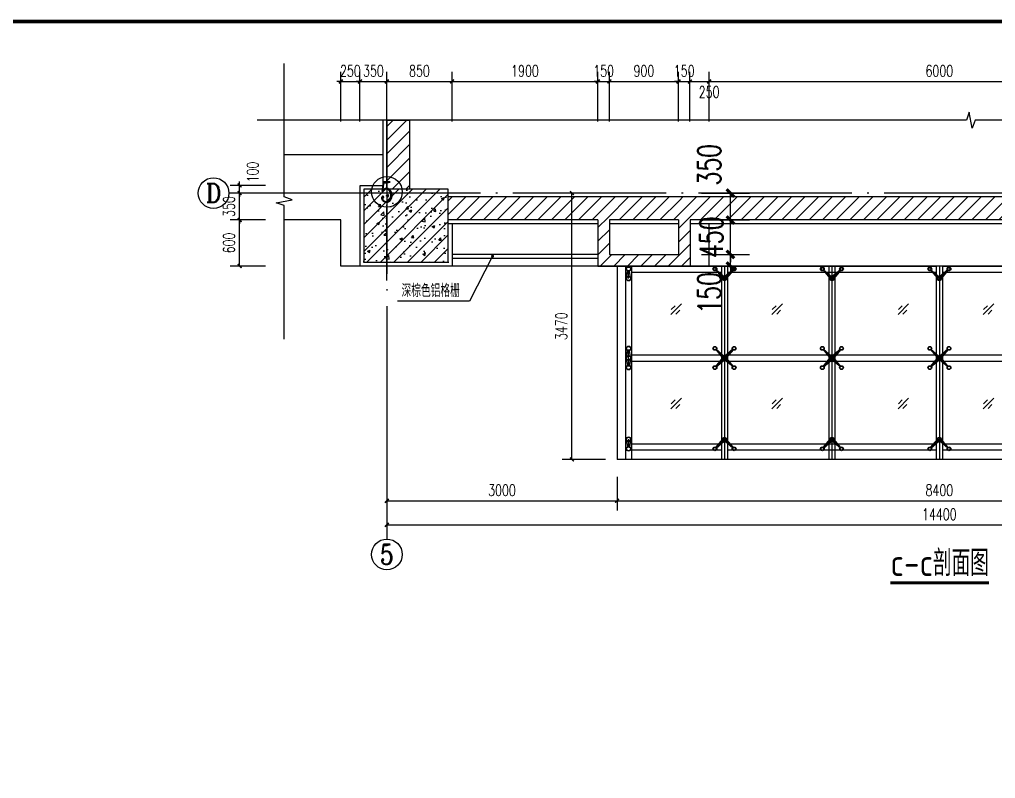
# Model space of a CAD drawing. Extents: x 63793 to 231107, y 20849 to 337643.
# Drawn here: x 159436 to 172154, y 71879 to 81767 of the extents above; entities that cross this region are included whole.
import ezdxf
from ezdxf.enums import TextEntityAlignment as Align

# ---------------------------------------------------------------- set-up
doc = ezdxf.new("R2010")
doc.units = 0
doc.header["$LTSCALE"] = 1000
doc.header["$MEASUREMENT"] = 0
doc.linetypes.add('DOTE', pattern=[2.42, 2, -0.2, 0.02, -0.2])
for name, color, linetype in [('AXIS', 3, 'Continuous'), ('AXIS_TEXT', 7, 'Continuous'), ('COLUMN', 2, 'Continuous'), ('DIM_LEAD', 3, 'Continuous'), ('DIM_SYMB', 3, 'Continuous'), ('DOTE', 1, 'DOTE'), ('PUB_DIM', 3, 'Continuous'), ('PUB_HATCH', 8, 'Continuous'), ('PUB_TEXT', 7, 'Continuous'), ('PUB_TITLE', 4, 'Continuous'), ('SURFACE', 6, 'Continuous'), ('WALL', 2, 'Continuous'), ('新块$0$2D_ROOF', 144, 'Continuous')]:
    doc.layers.add(name, color=color, linetype=linetype)
doc.styles.add('_TCH_AXIS', font='COMPLEX', dxfattribs={"bigfont": 'GBCBIG'})
doc.styles.add('_TCH_DIM', font='SIMPLEX', dxfattribs={"bigfont": 'GBCBIG'})
doc.styles.add('_TCH_DIM_T3', font='SIMPLEX', dxfattribs={"width": 0.705882, "bigfont": 'GBCBIG'})
doc.styles.add('COMPLEX', font='COMPLEX')
doc.styles.get("Standard").update_dxf_attribs({"font": 'gbenor.shx', "bigfont": 'gbcbig.shx'})
doc.dimstyles.new('_TCH_ARCH&&100', dxfattribs={"dimtxt": 297.5, "dimasz": 100, "dimexe": 250, "dimexo": 300, "dimgap": 100, "dimtad": 1, "dimdec": 0, "dimzin": 0, "dimdsep": 46, "dimtxsty": '_TCH_DIM_T3', "dimblk": 'ARCHTICK', "dimcen": 0.09, "dimclrt": 7, "dimazin": 2, "dimtfac": 1, "dimtdec": 0, "dimtix": 1, "dimtmove": 2, "dimatfit": 3, "dimfxl": 0, "dimtolj": 1, "dimtzin": 0, "dimarcsym": 0})
doc.dimstyles.new('_TCH_ARCH&&50', dxfattribs={"dimtxt": 148.75, "dimasz": 50, "dimexe": 125, "dimexo": 150, "dimgap": 63.125, "dimtad": 1, "dimdec": 0, "dimzin": 0, "dimdsep": 46, "dimtxsty": '_TCH_DIM_T3', "dimblk": 'ARCHTICK', "dimcen": 0.09, "dimclrt": 7, "dimazin": 2, "dimtfac": 1, "dimtdec": 0, "dimtix": 1, "dimtmove": 2, "dimatfit": 3, "dimfxl": 0, "dimtolj": 1, "dimtzin": 0, "dimarcsym": 0})
pattern_1 = [(45, (-53378.04, 196878.15), (-88.38838, 88.38838), [])]

# ---------------------------------------------------------------- blocks, each defined once
blk = doc.blocks.new('gssx')
for p, q in [((220601, -121233), (220601, -123753)), ((220711, -121233), (220711, -123753)), ((220726, -121380), (220739, -121298)), ((220751, -121396), (220751, -121296)), ((220777, -121380), (220764, -121298)), ((220791, -121233), (220791, -123753)), ((220791, -121233), (221961, -121233)), ((220791, -121313), (221961, -121313)), ((221886, -121287), (221975, -121392)), ((221891, -121281), (221997, -121370)), ((222001, -121396), (221894, -121289)), ((221961, -121233), (221961, -123753)), ((222001, -121233), (222001, -123753)), ((222001, -121396), (222109, -121289)), ((222111, -121281), (222006, -121370)), ((222117, -121286), (222028, -121392)), ((222041, -121233), (222041, -123753)), ((222041, -121233), (224761, -121233)), ((222041, -121313), (224761, -121313)), ((223286, -121287), (223375, -121392)), ((223291, -121281), (223397, -121370)), ((223401, -121396), (223294, -121289)), ((223361, -121233), (223361, -123753)), ((223401, -121233), (223401, -123753)), ((223401, -121396), (223509, -121289)), ((223511, -121281), (223406, -121370)), ((223517, -121286), (223428, -121392)), ((223441, -121233), (223441, -123753)), ((224685, -121287), (224775, -121392)), ((224691, -121281), (224796, -121370)), ((224801, -121396), (224693, -121289)), ((224761, -121233), (224761, -123753)), ((224801, -121233), (224801, -123753)), ((224801, -121396), (224908, -121289)), ((224911, -121281), (224805, -121370)), ((224916, -121286), (224827, -121392)), ((224841, -121233), (224841, -123753)), ((224841, -121233), (226161, -121233)), ((224841, -121313), (226161, -121313)), ((226086, -121287), (226175, -121392)), ((226091, -121281), (226197, -121370)), ((226201, -121396), (226094, -121289)), ((226161, -121233), (226161, -123753)), ((226201, -121233), (226201, -123753)), ((226201, -121396), (226309, -121289)), ((226311, -121281), (226206, -121370)), ((226317, -121286), (226228, -121392)), ((226241, -121233), (226241, -123753)), ((226241, -121233), (228811, -121233)), ((226241, -121313), (228811, -121313)), ((227486, -121287), (227575, -121392)), ((227491, -121281), (227597, -121370)), ((227601, -121396), (227494, -121289)), ((227561, -121233), (227561, -123753)), ((227601, -121233), (227601, -123753)), ((227601, -121396), (227709, -121289)), ((227711, -121281), (227606, -121370)), ((227717, -121286), (227628, -121392)), ((227641, -121233), (227641, -123753)), ((228811, -121233), (228811, -123753)), ((228826, -121380), (228839, -121298)), ((228851, -121396), (228851, -121296)), ((228877, -121380), (228864, -121298)), ((228891, -121233), (228891, -123753)), ((229001, -121233), (229001, -123753)), ((221303, -121865), (221441, -121727)), ((221308, -121801), (221359, -121751)), ((221367, -121860), (221417, -121809)), ((222618, -121865), (222755, -121727)), ((222623, -121801), (222673, -121751)), ((222681, -121860), (222732, -121809)), ((224263, -121865), (224400, -121727)), ((224268, -121801), (224318, -121751)), ((224326, -121860), (224377, -121809)), ((225372, -121865), (225510, -121727)), ((225377, -121801), (225428, -121751)), ((225436, -121860), (225486, -121809)), ((226891, -121865), (227029, -121727)), ((226896, -121801), (226947, -121751)), ((226955, -121860), (227005, -121809)), ((228073, -121865), (228210, -121727)), ((228078, -121801), (228128, -121751)), ((228136, -121860), (228187, -121809)), ((220726, -122415), (220739, -122333)), ((220751, -122431), (220751, -122331)), ((220777, -122415), (220764, -122333)), ((221886, -122321), (221975, -122427)), ((221891, -122316), (221997, -122405)), ((222001, -122431), (221894, -122324)), ((222001, -122431), (222109, -122324)), ((222111, -122315), (222006, -122405)), ((222117, -122321), (222028, -122426)), ((223286, -122321), (223375, -122427)), ((223291, -122316), (223397, -122405)), ((223401, -122431), (223294, -122324)), ((223401, -122431), (223509, -122324)), ((223511, -122315), (223406, -122405)), ((223517, -122321), (223428, -122426)), ((224685, -122321), (224775, -122427)), ((224691, -122316), (224796, -122405)), ((224801, -122431), (224693, -122324)), ((224801, -122431), (224908, -122324)), ((224911, -122315), (224805, -122405)), ((224916, -122321), (224827, -122426)), ((226086, -122321), (226175, -122427)), ((226091, -122316), (226197, -122405)), ((226201, -122431), (226094, -122324)), ((226201, -122431), (226309, -122324)), ((226311, -122315), (226206, -122405)), ((226317, -122321), (226228, -122426)), ((227486, -122321), (227575, -122427)), ((227491, -122316), (227597, -122405)), ((227601, -122431), (227494, -122324)), ((227601, -122431), (227709, -122324)), ((227711, -122315), (227606, -122405)), ((227717, -122321), (227628, -122426)), ((228826, -122410), (228839, -122328)), ((228851, -122426), (228851, -122326)), ((228877, -122410), (228864, -122328)), ((220726, -122447), (220739, -122529)), ((220751, -122431), (220751, -122531)), ((220777, -122447), (220764, -122529)), ((220791, -122391), (221961, -122391)), ((220791, -122471), (221961, -122471)), ((221886, -122541), (221975, -122435)), ((221892, -122547), (221997, -122457)), ((222001, -122431), (221894, -122538)), ((222001, -122431), (222109, -122538)), ((222112, -122546), (222006, -122457)), ((222117, -122541), (222028, -122435)), ((222041, -122391), (224761, -122391)), ((222041, -122471), (224761, -122471)), ((223286, -122541), (223375, -122435)), ((223292, -122547), (223397, -122457)), ((223401, -122431), (223294, -122538)), ((223401, -122431), (223509, -122538)), ((223512, -122546), (223406, -122457)), ((223517, -122541), (223428, -122435)), ((224685, -122541), (224775, -122435)), ((224691, -122547), (224796, -122457)), ((224801, -122431), (224693, -122538)), ((224801, -122431), (224908, -122538)), ((224911, -122546), (224805, -122457)), ((224916, -122541), (224827, -122435)), ((224841, -122391), (226161, -122391)), ((224841, -122471), (226161, -122471)), ((226086, -122541), (226175, -122435)), ((226092, -122547), (226197, -122457)), ((226201, -122431), (226094, -122538)), ((226201, -122431), (226309, -122538)), ((226312, -122546), (226206, -122457)), ((226317, -122541), (226228, -122435)), ((226241, -122391), (228811, -122391)), ((226241, -122471), (228811, -122471)), ((227486, -122541), (227575, -122435)), ((227492, -122547), (227597, -122457)), ((227601, -122431), (227494, -122538)), ((227601, -122431), (227709, -122538)), ((227712, -122546), (227606, -122457)), ((227717, -122541), (227628, -122435)), ((228826, -122442), (228839, -122524)), ((228851, -122426), (228851, -122526)), ((228877, -122442), (228864, -122524)), ((221303, -123092), (221441, -122954)), ((221308, -123028), (221359, -122978)), ((222618, -123092), (222755, -122954)), ((222623, -123028), (222673, -122978)), ((224263, -123092), (224400, -122954)), ((224268, -123028), (224318, -122978)), ((225372, -123092), (225510, -122954)), ((225377, -123028), (225428, -122978)), ((226891, -123092), (227029, -122954)), ((226896, -123028), (226947, -122978)), ((228073, -123092), (228210, -122954)), ((228078, -123028), (228128, -122978)), ((221367, -123087), (221417, -123036)), ((222681, -123087), (222732, -123036)), ((224326, -123087), (224377, -123036)), ((225436, -123087), (225486, -123036)), ((226955, -123087), (227005, -123036)), ((228136, -123087), (228187, -123036)), ((220751, -123489), (220751, -123589)), ((221886, -123599), (221975, -123494)), ((222001, -123489), (221894, -123597)), ((222001, -123489), (222109, -123597)), ((222117, -123599), (222028, -123494)), ((223286, -123599), (223375, -123494)), ((223401, -123489), (223294, -123597)), ((223401, -123489), (223509, -123597)), ((223517, -123599), (223428, -123494)), ((224685, -123599), (224775, -123494)), ((224801, -123489), (224693, -123597)), ((224801, -123489), (224908, -123597)), ((224916, -123599), (224827, -123494)), ((226086, -123599), (226175, -123494)), ((226201, -123489), (226094, -123597)), ((226201, -123489), (226309, -123597)), ((226317, -123599), (226228, -123494)), ((227486, -123599), (227575, -123494)), ((227601, -123489), (227494, -123597)), ((227601, -123489), (227709, -123597)), ((227717, -123599), (227628, -123494)), ((228851, -123489), (228851, -123589)), ((220726, -123506), (220739, -123587)), ((220777, -123506), (220764, -123587)), ((220791, -123549), (221961, -123549)), ((221891, -123605), (221997, -123515)), ((222111, -123605), (222006, -123515)), ((222041, -123549), (224761, -123549)), ((223291, -123605), (223397, -123515)), ((223511, -123605), (223406, -123515)), ((224691, -123605), (224796, -123515)), ((224911, -123605), (224805, -123515)), ((224841, -123549), (226161, -123549)), ((226091, -123605), (226197, -123515)), ((226311, -123605), (226206, -123515)), ((226241, -123549), (228811, -123549)), ((227491, -123605), (227597, -123515)), ((227711, -123605), (227606, -123515)), ((228826, -123506), (228839, -123587)), ((228877, -123506), (228864, -123587)), ((220791, -123629), (221961, -123629)), ((222041, -123629), (224761, -123629)), ((224841, -123629), (226161, -123629)), ((226241, -123629), (228811, -123629)), ((229001, -123753), (220601, -123753))]:
    blk.add_line(p, q)
for points in [[(220601, -121233), (220601, -123753)], [(229001, -123753), (229001, -121233)]]:
    blk.add_lwpolyline(points)
for centre, radius in [((220751, -121271), 30), ((220751, -121271), 25), ((221876, -121271), 25), ((221876, -121271), 17.8), ((222126, -121271), 25), ((222126, -121271), 17.8), ((223276, -121271), 25), ((223276, -121271), 17.8), ((223526, -121271), 25), ((223526, -121271), 17.8), ((224676, -121271), 25), ((224676, -121271), 17.8), ((224926, -121271), 25), ((224926, -121271), 17.8), ((226076, -121271), 25), ((226076, -121271), 17.8), ((226326, -121271), 25), ((226326, -121271), 17.8), ((227476, -121271), 25), ((227476, -121271), 17.8), ((227726, -121271), 25), ((227726, -121271), 17.8), ((228851, -121271), 30), ((228851, -121271), 25), ((220751, -121396), 30), ((220751, -121396), 25), ((222001, -121396), 26.5), ((222001, -121396), 17.8), ((223401, -121396), 26.5), ((223401, -121396), 17.8), ((224801, -121396), 26.5), ((224801, -121396), 17.8), ((226201, -121396), 26.5), ((226201, -121396), 17.8), ((227601, -121396), 26.5), ((227601, -121396), 17.8), ((228851, -121396), 30), ((228851, -121396), 25), ((220751, -122306), 30), ((220751, -122306), 25), ((221876, -122306), 25), ((221876, -122306), 20), ((222126, -122306), 25), ((222126, -122306), 20), ((223276, -122306), 25), ((223276, -122306), 20), ((223526, -122306), 25), ((223526, -122306), 20), ((224676, -122306), 25), ((224676, -122306), 20), ((224926, -122306), 25), ((224926, -122306), 20), ((226076, -122306), 25), ((226076, -122306), 20), ((226326, -122306), 25), ((226326, -122306), 20), ((227476, -122306), 25), ((227476, -122306), 20), ((227726, -122306), 25), ((227726, -122306), 20), ((228851, -122301), 30), ((228851, -122301), 25), ((220751, -122431), 30), ((220751, -122431), 30), ((220751, -122431), 25), ((220751, -122431), 25), ((222001, -122431), 30), ((222001, -122431), 17.8), ((223401, -122431), 30), ((223401, -122431), 17.8), ((224801, -122431), 30), ((224801, -122431), 17.8), ((226201, -122431), 30), ((226201, -122431), 17.8), ((227601, -122431), 30), ((227601, -122431), 17.8), ((228851, -122426), 30), ((228851, -122426), 30), ((228851, -122426), 25), ((228851, -122426), 25), ((220751, -122556), 30), ((220751, -122556), 25), ((221876, -122556), 25), ((221876, -122556), 20), ((222126, -122556), 25), ((222126, -122556), 20), ((223276, -122556), 25), ((223276, -122556), 20), ((223526, -122556), 25), ((223526, -122556), 20), ((224676, -122556), 25), ((224676, -122556), 20), ((224926, -122556), 25), ((224926, -122556), 20), ((226076, -122556), 25), ((226076, -122556), 20), ((226326, -122556), 25), ((226326, -122556), 20), ((227476, -122556), 25), ((227476, -122556), 20), ((227726, -122556), 25), ((227726, -122556), 20), ((228851, -122551), 30), ((228851, -122551), 25), ((220751, -123489), 30), ((220751, -123489), 25), ((222001, -123489), 26.5), ((222001, -123489), 17.8), ((223401, -123489), 26.5), ((223401, -123489), 17.8), ((224801, -123489), 26.5), ((224801, -123489), 17.8), ((226201, -123489), 26.5), ((226201, -123489), 17.8), ((227601, -123489), 26.5), ((227601, -123489), 17.8), ((228851, -123489), 30), ((228851, -123489), 25), ((220751, -123614), 30), ((220751, -123614), 25), ((221876, -123614), 25), ((221876, -123614), 17.8), ((222126, -123614), 25), ((222126, -123614), 17.8), ((223276, -123614), 25), ((223276, -123614), 17.8), ((223526, -123614), 25), ((223526, -123614), 17.8), ((224676, -123614), 25), ((224676, -123614), 17.8), ((224926, -123614), 25), ((224926, -123614), 17.8), ((226076, -123614), 25), ((226076, -123614), 17.8), ((226326, -123614), 25), ((226326, -123614), 17.8), ((227476, -123614), 25), ((227476, -123614), 17.8), ((227726, -123614), 25), ((227726, -123614), 17.8), ((228851, -123614), 30), ((228851, -123614), 25)]:
    blk.add_circle(centre, radius)
blk = doc.blocks.new('_ArchTick')
at = {"color": 0, "linetype": 'ByBlock', "const_width": 0.4}
blk.add_lwpolyline([(-0.5, -0.5), (0.5, 0.5)], dxfattribs=at)
blk = doc.blocks.new('*D1639')
at = {"layer": 'Defpoints', "color": 0, "transparency": 16777216}
for p in [(168023, 78706), (168700, 78706), (168023, 78556)]:
    blk.add_point(p, dxfattribs=at)
at = {"layer": 'PUB_DIM', "color": 0, "lineweight": -2, "transparency": 16777216}
for p, q in [((168700, 78706), (168700, 78806)), ((168323, 78706), (168950, 78706)), ((168700, 78556), (168700, 78706)), ((168323, 78556), (168950, 78556)), ((168700, 78556), (168700, 78456))]:
    blk.add_line(p, q, dxfattribs=at)
at = {"layer": 'PUB_DIM', "color": 0, "lineweight": -2, "transparency": 16777216, "xscale": 100, "yscale": 100, "zscale": 100}
for p, rotation in [((168700, 78706), 270), ((168700, 78556), 90)]:
    blk.add_blockref('_ArchTick', p, dxfattribs=dict(at, rotation=rotation))
at = {"layer": 'PUB_DIM', "color": 7, "transparency": 16777216, "insert": (168425, 78206), "char_height": 297.5, "attachment_point": 5, "rotation": 90, "style": '_TCH_DIM_T3'}
blk.add_mtext('\\A1;150', dxfattribs=at)
blk = doc.blocks.new('*D107')
at = {"layer": 'Defpoints', "color": 0, "transparency": 16777216}
for p in [(168023, 79156), (168700, 79156), (168023, 78706)]:
    blk.add_point(p, dxfattribs=at)
at = {"layer": 'PUB_DIM', "color": 0, "lineweight": -2, "transparency": 16777216}
for p, q in [((168700, 79156), (168700, 79256)), ((168323, 79156), (168950, 79156)), ((168700, 78706), (168700, 79156)), ((168323, 78706), (168950, 78706)), ((168700, 78706), (168700, 78606))]:
    blk.add_line(p, q, dxfattribs=at)
at = {"layer": 'PUB_DIM', "color": 0, "lineweight": -2, "transparency": 16777216, "xscale": 100, "yscale": 100, "zscale": 100}
for p, rotation in [((168700, 79156), 270), ((168700, 78706), 90)]:
    blk.add_blockref('_ArchTick', p, dxfattribs=dict(at, rotation=rotation))
at = {"layer": 'PUB_DIM', "color": 7, "transparency": 16777216, "insert": (168452, 78931), "char_height": 297.5, "attachment_point": 5, "rotation": 90, "style": '_TCH_DIM_T3'}
blk.add_mtext('\\A1;450', dxfattribs=at)
blk = doc.blocks.new('*D108')
at = {"layer": 'Defpoints', "color": 0, "transparency": 16777216}
for p in [(168023, 79506), (168700, 79506), (168023, 79156)]:
    blk.add_point(p, dxfattribs=at)
at = {"layer": 'PUB_DIM', "color": 0, "lineweight": -2, "transparency": 16777216}
for p, q in [((168323, 79506), (168950, 79506)), ((168700, 79156), (168700, 79506)), ((168323, 79156), (168950, 79156))]:
    blk.add_line(p, q, dxfattribs=at)
at = {"layer": 'PUB_DIM', "color": 0, "lineweight": -2, "transparency": 16777216, "xscale": 100, "yscale": 100, "zscale": 100}
for p, rotation in [((168700, 79506), 90), ((168700, 79156), 270)]:
    blk.add_blockref('_ArchTick', p, dxfattribs=dict(at, rotation=rotation))
at = {"layer": 'PUB_DIM', "color": 7, "transparency": 16777216, "insert": (168425, 79876), "char_height": 297.5, "attachment_point": 5, "rotation": 90, "style": '_TCH_DIM_T3'}
blk.add_mtext('\\A1;350', dxfattribs=at)
blk = doc.blocks.new('*D417')
at = {"layer": 'Defpoints', "color": 0, "transparency": 16777216}
for p in [(162304, 79156), (162793, 79156), (162793, 78556)]:
    blk.add_point(p, dxfattribs=at)
at = {"layer": 'PUB_DIM', "color": 0, "lineweight": -2, "transparency": 16777216}
for p, q in [((162643, 79156), (162179, 79156)), ((162304, 78556), (162304, 79156)), ((162643, 78556), (162179, 78556))]:
    blk.add_line(p, q, dxfattribs=at)
at = {"layer": 'PUB_DIM', "color": 0, "lineweight": -2, "transparency": 16777216, "xscale": 50, "yscale": 50, "zscale": 50}
for p, rotation in [((162304, 79156), 90), ((162304, 78556), 270)]:
    blk.add_blockref('_ArchTick', p, dxfattribs=dict(at, rotation=rotation))
at = {"layer": 'PUB_DIM', "color": 7, "transparency": 16777216, "insert": (162166, 78856), "char_height": 148.8, "attachment_point": 5, "rotation": 90, "style": '_TCH_DIM_T3'}
blk.add_mtext('\\A1;600', dxfattribs=at)
blk = doc.blocks.new('*D418')
at = {"layer": 'Defpoints', "color": 0, "transparency": 16777216}
for p in [(162304, 79506), (162793, 79506), (162793, 79156)]:
    blk.add_point(p, dxfattribs=at)
at = {"layer": 'PUB_DIM', "color": 0, "lineweight": -2, "transparency": 16777216}
for p, q in [((162643, 79506), (162179, 79506)), ((162304, 79506), (162304, 79556)), ((162304, 79156), (162304, 79506)), ((162643, 79156), (162179, 79156)), ((162304, 79156), (162304, 79106))]:
    blk.add_line(p, q, dxfattribs=at)
at = {"layer": 'PUB_DIM', "color": 0, "lineweight": -2, "transparency": 16777216, "xscale": 50, "yscale": 50, "zscale": 50}
for p, rotation in [((162304, 79506), 270), ((162304, 79156), 90)]:
    blk.add_blockref('_ArchTick', p, dxfattribs=dict(at, rotation=rotation))
at = {"layer": 'PUB_DIM', "color": 7, "transparency": 16777216, "insert": (162166, 79331), "char_height": 148.8, "attachment_point": 5, "rotation": 90, "style": '_TCH_DIM_T3'}
blk.add_mtext('\\A1;350', dxfattribs=at)
blk = doc.blocks.new('*D419')
at = {"layer": 'Defpoints', "color": 0, "transparency": 16777216}
for p in [(162304, 79606), (162793, 79606), (162793, 79506)]:
    blk.add_point(p, dxfattribs=at)
at = {"layer": 'PUB_DIM', "color": 0, "lineweight": -2, "transparency": 16777216}
for p, q in [((162304, 79606), (162304, 79656)), ((162643, 79606), (162179, 79606)), ((162643, 79506), (162179, 79506)), ((162304, 79506), (162304, 79606)), ((162304, 79506), (162304, 79456))]:
    blk.add_line(p, q, dxfattribs=at)
at = {"layer": 'PUB_DIM', "color": 0, "lineweight": -2, "transparency": 16777216, "xscale": 50, "yscale": 50, "zscale": 50}
for p, rotation in [((162304, 79606), 270), ((162304, 79506), 90)]:
    blk.add_blockref('_ArchTick', p, dxfattribs=dict(at, rotation=rotation))
at = {"layer": 'PUB_DIM', "color": 7, "transparency": 16777216, "insert": (162476, 79781), "char_height": 148.8, "attachment_point": 5, "rotation": 90, "style": '_TCH_DIM_T3'}
blk.add_mtext('\\A1;100', dxfattribs=at)
blk = doc.blocks.new('*D432')
at = {"layer": 'Defpoints', "color": 0, "transparency": 16777216}
for p in [(174423, 80960), (168423, 80287), (174423, 80287)]:
    blk.add_point(p, dxfattribs=at)
at = {"layer": 'PUB_DIM', "color": 0, "lineweight": -2, "transparency": 16777216}
for p, q in [((168423, 80437), (168423, 81085)), ((174423, 80437), (174423, 81085)), ((168423, 80960), (174423, 80960))]:
    blk.add_line(p, q, dxfattribs=at)
at = {"layer": 'PUB_DIM', "color": 0, "lineweight": -2, "transparency": 16777216, "xscale": 50, "yscale": 50, "zscale": 50, "rotation": 180}
blk.add_blockref('_ArchTick', (168423, 80960), dxfattribs=at)
at = {"layer": 'PUB_DIM', "color": 0, "lineweight": -2, "transparency": 16777216, "xscale": 50, "yscale": 50, "zscale": 50}
blk.add_blockref('_ArchTick', (174423, 80960), dxfattribs=at)
at = {"layer": 'PUB_DIM', "color": 7, "transparency": 16777216, "insert": (171423, 81098), "char_height": 148.8, "attachment_point": 5, "style": '_TCH_DIM_T3'}
blk.add_mtext('\\A1;6000', dxfattribs=at)
blk = doc.blocks.new('*D433')
at = {"layer": 'Defpoints', "color": 0, "transparency": 16777216}
for p in [(168423, 80960), (168173, 80287), (168423, 80287)]:
    blk.add_point(p, dxfattribs=at)
at = {"layer": 'PUB_DIM', "color": 0, "lineweight": -2, "transparency": 16777216}
for p, q in [((168173, 80437), (168173, 81085)), ((168423, 80437), (168423, 81085)), ((168173, 80960), (168423, 80960))]:
    blk.add_line(p, q, dxfattribs=at)
at = {"layer": 'PUB_DIM', "color": 0, "lineweight": -2, "transparency": 16777216, "xscale": 50, "yscale": 50, "zscale": 50, "rotation": 180}
blk.add_blockref('_ArchTick', (168173, 80960), dxfattribs=at)
at = {"layer": 'PUB_DIM', "color": 0, "lineweight": -2, "transparency": 16777216, "xscale": 50, "yscale": 50, "zscale": 50}
blk.add_blockref('_ArchTick', (168423, 80960), dxfattribs=at)
at = {"layer": 'PUB_DIM', "color": 7, "transparency": 16777216, "insert": (168423, 80823), "char_height": 148.8, "attachment_point": 5, "style": '_TCH_DIM_T3'}
blk.add_mtext('\\A1;250', dxfattribs=at)
blk = doc.blocks.new('*D434')
at = {"layer": 'Defpoints', "color": 0, "transparency": 16777216}
for p in [(168173, 80960), (168023, 80287), (168173, 80287)]:
    blk.add_point(p, dxfattribs=at)
at = {"layer": 'PUB_DIM', "color": 0, "lineweight": -2, "transparency": 16777216}
for p, q in [((168023, 80437), (168023, 81085)), ((168173, 80437), (168173, 81085)), ((168023, 80960), (167973, 80960)), ((168023, 80960), (168173, 80960)), ((168173, 80960), (168223, 80960))]:
    blk.add_line(p, q, dxfattribs=at)
at = {"layer": 'PUB_DIM', "color": 0, "lineweight": -2, "transparency": 16777216, "xscale": 50, "yscale": 50, "zscale": 50}
blk.add_blockref('_ArchTick', (168023, 80960), dxfattribs=at)
at = {"layer": 'PUB_DIM', "color": 0, "lineweight": -2, "transparency": 16777216, "xscale": 50, "yscale": 50, "zscale": 50, "rotation": 180}
blk.add_blockref('_ArchTick', (168173, 80960), dxfattribs=at)
at = {"layer": 'PUB_DIM', "color": 7, "transparency": 16777216, "insert": (168098, 81098), "char_height": 148.8, "attachment_point": 5, "style": '_TCH_DIM_T3'}
blk.add_mtext('\\A1;150', dxfattribs=at)
blk = doc.blocks.new('*D435')
at = {"layer": 'Defpoints', "color": 0, "transparency": 16777216}
for p in [(168023, 80960), (167123, 80287), (168023, 80287)]:
    blk.add_point(p, dxfattribs=at)
at = {"layer": 'PUB_DIM', "color": 0, "lineweight": -2, "transparency": 16777216}
for p, q in [((167123, 80437), (167123, 81085)), ((168023, 80437), (168023, 81085)), ((167123, 80960), (168023, 80960))]:
    blk.add_line(p, q, dxfattribs=at)
at = {"layer": 'PUB_DIM', "color": 0, "lineweight": -2, "transparency": 16777216, "xscale": 50, "yscale": 50, "zscale": 50, "rotation": 180}
blk.add_blockref('_ArchTick', (167123, 80960), dxfattribs=at)
at = {"layer": 'PUB_DIM', "color": 0, "lineweight": -2, "transparency": 16777216, "xscale": 50, "yscale": 50, "zscale": 50}
blk.add_blockref('_ArchTick', (168023, 80960), dxfattribs=at)
at = {"layer": 'PUB_DIM', "color": 7, "transparency": 16777216, "insert": (167573, 81098), "char_height": 148.8, "attachment_point": 5, "style": '_TCH_DIM_T3'}
blk.add_mtext('\\A1;900', dxfattribs=at)
blk = doc.blocks.new('*D436')
at = {"layer": 'Defpoints', "color": 0, "transparency": 16777216}
for p in [(167123, 80960), (166973, 80287), (167123, 80287)]:
    blk.add_point(p, dxfattribs=at)
at = {"layer": 'PUB_DIM', "color": 0, "lineweight": -2, "transparency": 16777216}
for p, q in [((166973, 80437), (166973, 81085)), ((167123, 80437), (167123, 81085)), ((166973, 80960), (166923, 80960)), ((166973, 80960), (167123, 80960)), ((167123, 80960), (167173, 80960))]:
    blk.add_line(p, q, dxfattribs=at)
at = {"layer": 'PUB_DIM', "color": 0, "lineweight": -2, "transparency": 16777216, "xscale": 50, "yscale": 50, "zscale": 50}
blk.add_blockref('_ArchTick', (166973, 80960), dxfattribs=at)
at = {"layer": 'PUB_DIM', "color": 0, "lineweight": -2, "transparency": 16777216, "xscale": 50, "yscale": 50, "zscale": 50, "rotation": 180}
blk.add_blockref('_ArchTick', (167123, 80960), dxfattribs=at)
at = {"layer": 'PUB_DIM', "color": 7, "transparency": 16777216, "insert": (167048, 81098), "char_height": 148.8, "attachment_point": 5, "style": '_TCH_DIM_T3'}
blk.add_mtext('\\A1;150', dxfattribs=at)
blk = doc.blocks.new('*D437')
at = {"layer": 'Defpoints', "color": 0, "transparency": 16777216}
for p in [(166973, 80960), (165073, 80287), (166973, 80287)]:
    blk.add_point(p, dxfattribs=at)
at = {"layer": 'PUB_DIM', "color": 0, "lineweight": -2, "transparency": 16777216}
for p, q in [((165073, 80437), (165073, 81085)), ((166973, 80437), (166973, 81085)), ((165073, 80960), (166973, 80960))]:
    blk.add_line(p, q, dxfattribs=at)
at = {"layer": 'PUB_DIM', "color": 0, "lineweight": -2, "transparency": 16777216, "xscale": 50, "yscale": 50, "zscale": 50, "rotation": 180}
blk.add_blockref('_ArchTick', (165073, 80960), dxfattribs=at)
at = {"layer": 'PUB_DIM', "color": 0, "lineweight": -2, "transparency": 16777216, "xscale": 50, "yscale": 50, "zscale": 50}
blk.add_blockref('_ArchTick', (166973, 80960), dxfattribs=at)
at = {"layer": 'PUB_DIM', "color": 7, "transparency": 16777216, "insert": (166023, 81098), "char_height": 148.8, "attachment_point": 5, "style": '_TCH_DIM_T3'}
blk.add_mtext('\\A1;1900', dxfattribs=at)
blk = doc.blocks.new('*D438')
at = {"layer": 'Defpoints', "color": 0, "transparency": 16777216}
for p in [(165073, 80960), (164223, 80287), (165073, 80287)]:
    blk.add_point(p, dxfattribs=at)
at = {"layer": 'PUB_DIM', "color": 0, "lineweight": -2, "transparency": 16777216}
for p, q in [((164223, 80437), (164223, 81085)), ((165073, 80437), (165073, 81085)), ((164223, 80960), (165073, 80960))]:
    blk.add_line(p, q, dxfattribs=at)
at = {"layer": 'PUB_DIM', "color": 0, "lineweight": -2, "transparency": 16777216, "xscale": 50, "yscale": 50, "zscale": 50, "rotation": 180}
blk.add_blockref('_ArchTick', (164223, 80960), dxfattribs=at)
at = {"layer": 'PUB_DIM', "color": 0, "lineweight": -2, "transparency": 16777216, "xscale": 50, "yscale": 50, "zscale": 50}
blk.add_blockref('_ArchTick', (165073, 80960), dxfattribs=at)
at = {"layer": 'PUB_DIM', "color": 7, "transparency": 16777216, "insert": (164648, 81098), "char_height": 148.8, "attachment_point": 5, "style": '_TCH_DIM_T3'}
blk.add_mtext('\\A1;850', dxfattribs=at)
blk = doc.blocks.new('*D439')
at = {"layer": 'Defpoints', "color": 0, "transparency": 16777216}
for p in [(164223, 80960), (163873, 80287), (164223, 80287)]:
    blk.add_point(p, dxfattribs=at)
at = {"layer": 'PUB_DIM', "color": 0, "lineweight": -2, "transparency": 16777216}
for p, q in [((163873, 80437), (163873, 81085)), ((164223, 80437), (164223, 81085)), ((163873, 80960), (163823, 80960)), ((163873, 80960), (164223, 80960)), ((164223, 80960), (164273, 80960))]:
    blk.add_line(p, q, dxfattribs=at)
at = {"layer": 'PUB_DIM', "color": 0, "lineweight": -2, "transparency": 16777216, "xscale": 50, "yscale": 50, "zscale": 50}
blk.add_blockref('_ArchTick', (163873, 80960), dxfattribs=at)
at = {"layer": 'PUB_DIM', "color": 0, "lineweight": -2, "transparency": 16777216, "xscale": 50, "yscale": 50, "zscale": 50, "rotation": 180}
blk.add_blockref('_ArchTick', (164223, 80960), dxfattribs=at)
at = {"layer": 'PUB_DIM', "color": 7, "transparency": 16777216, "insert": (164048, 81098), "char_height": 148.8, "attachment_point": 5, "style": '_TCH_DIM_T3'}
blk.add_mtext('\\A1;350', dxfattribs=at)
blk = doc.blocks.new('*D440')
at = {"layer": 'Defpoints', "color": 0, "transparency": 16777216}
for p in [(163873, 80960), (163623, 80287), (163873, 80287)]:
    blk.add_point(p, dxfattribs=at)
at = {"layer": 'PUB_DIM', "color": 0, "lineweight": -2, "transparency": 16777216}
for p, q in [((163623, 80437), (163623, 81085)), ((163873, 80437), (163873, 81085)), ((163623, 80960), (163573, 80960)), ((163623, 80960), (163873, 80960)), ((163873, 80960), (163923, 80960))]:
    blk.add_line(p, q, dxfattribs=at)
at = {"layer": 'PUB_DIM', "color": 0, "lineweight": -2, "transparency": 16777216, "xscale": 50, "yscale": 50, "zscale": 50}
blk.add_blockref('_ArchTick', (163623, 80960), dxfattribs=at)
at = {"layer": 'PUB_DIM', "color": 0, "lineweight": -2, "transparency": 16777216, "xscale": 50, "yscale": 50, "zscale": 50, "rotation": 180}
blk.add_blockref('_ArchTick', (163873, 80960), dxfattribs=at)
at = {"layer": 'PUB_DIM', "color": 7, "transparency": 16777216, "insert": (163748, 81098), "char_height": 148.8, "attachment_point": 5, "style": '_TCH_DIM_T3'}
blk.add_mtext('\\A1;250', dxfattribs=at)
blk = doc.blocks.new('*D441')
at = {"layer": 'AXIS', "color": 0, "lineweight": -2, "transparency": 16777216}
for p, q in [((164223, 76217), (164223, 75059)), ((178623, 76217), (178623, 75059)), ((164223, 75184), (178623, 75184))]:
    blk.add_line(p, q, dxfattribs=at)
at = {"layer": 'Defpoints', "color": 0, "transparency": 16777216}
for p in [(164223, 76367), (178623, 76367), (178623, 75184)]:
    blk.add_point(p, dxfattribs=at)
at = {"layer": 'AXIS', "color": 0, "lineweight": -2, "transparency": 16777216, "xscale": 50, "yscale": 50, "zscale": 50, "rotation": 180}
blk.add_blockref('_ArchTick', (164223, 75184), dxfattribs=at)
at = {"layer": 'AXIS', "color": 0, "lineweight": -2, "transparency": 16777216, "xscale": 50, "yscale": 50, "zscale": 50}
blk.add_blockref('_ArchTick', (178623, 75184), dxfattribs=at)
at = {"layer": 'AXIS', "color": 7, "transparency": 16777216, "insert": (171423, 75321), "char_height": 148.8, "attachment_point": 5, "style": '_TCH_DIM_T3'}
blk.add_mtext('\\A1;14400', dxfattribs=at)
blk = doc.blocks.new('*D442')
at = {"layer": 'Defpoints', "color": 0, "transparency": 16777216}
for p in [(164223, 75961), (167223, 75961), (167223, 75497)]:
    blk.add_point(p, dxfattribs=at)
at = {"layer": 'PUB_DIM', "color": 0, "lineweight": -2, "transparency": 16777216}
for p, q in [((164223, 75811), (164223, 75372)), ((167223, 75811), (167223, 75372)), ((164223, 75497), (167223, 75497))]:
    blk.add_line(p, q, dxfattribs=at)
at = {"layer": 'PUB_DIM', "color": 0, "lineweight": -2, "transparency": 16777216, "xscale": 50, "yscale": 50, "zscale": 50, "rotation": 180}
blk.add_blockref('_ArchTick', (164223, 75497), dxfattribs=at)
at = {"layer": 'PUB_DIM', "color": 0, "lineweight": -2, "transparency": 16777216, "xscale": 50, "yscale": 50, "zscale": 50}
blk.add_blockref('_ArchTick', (167223, 75497), dxfattribs=at)
at = {"layer": 'PUB_DIM', "color": 7, "transparency": 16777216, "insert": (165723, 75635), "char_height": 148.8, "attachment_point": 5, "style": '_TCH_DIM_T3'}
blk.add_mtext('\\A1;3000', dxfattribs=at)
blk = doc.blocks.new('*D443')
at = {"layer": 'Defpoints', "color": 0, "transparency": 16777216}
for p in [(167223, 75961), (175623, 75961), (175623, 75497)]:
    blk.add_point(p, dxfattribs=at)
at = {"layer": 'PUB_DIM', "color": 0, "lineweight": -2, "transparency": 16777216}
for p, q in [((167223, 75811), (167223, 75372)), ((175623, 75811), (175623, 75372)), ((167223, 75497), (175623, 75497))]:
    blk.add_line(p, q, dxfattribs=at)
at = {"layer": 'PUB_DIM', "color": 0, "lineweight": -2, "transparency": 16777216, "xscale": 50, "yscale": 50, "zscale": 50, "rotation": 180}
blk.add_blockref('_ArchTick', (167223, 75497), dxfattribs=at)
at = {"layer": 'PUB_DIM', "color": 0, "lineweight": -2, "transparency": 16777216, "xscale": 50, "yscale": 50, "zscale": 50}
blk.add_blockref('_ArchTick', (175623, 75497), dxfattribs=at)
at = {"layer": 'PUB_DIM', "color": 7, "transparency": 16777216, "insert": (171423, 75635), "char_height": 148.8, "attachment_point": 5, "style": '_TCH_DIM_T3'}
blk.add_mtext('\\A1;8400', dxfattribs=at)
blk = doc.blocks.new('*D445')
at = {"layer": 'Defpoints', "color": 0, "transparency": 16777216}
for p in [(166634, 79506), (167223, 79506), (167223, 76036)]:
    blk.add_point(p, dxfattribs=at)
at = {"layer": 'PUB_DIM', "color": 0, "lineweight": -2, "transparency": 16777216}
for p, q in [((167073, 79506), (166509, 79506)), ((166634, 76036), (166634, 79506)), ((167073, 76036), (166509, 76036))]:
    blk.add_line(p, q, dxfattribs=at)
at = {"layer": 'PUB_DIM', "color": 0, "lineweight": -2, "transparency": 16777216, "xscale": 50, "yscale": 50, "zscale": 50}
for p, rotation in [((166634, 79506), 90), ((166634, 76036), 270)]:
    blk.add_blockref('_ArchTick', p, dxfattribs=dict(at, rotation=rotation))
at = {"layer": 'PUB_DIM', "color": 7, "transparency": 16777216, "insert": (166497, 77771), "char_height": 148.8, "attachment_point": 5, "rotation": 90, "style": '_TCH_DIM_T3'}
blk.add_mtext('\\A1;3470', dxfattribs=at)
blk = doc.blocks.new('_AXISO')
blk.add_circle((0, 0), 0.5)
at = {"layer": 'AXIS_TEXT', "style": 'COMPLEX', "width": 1.041667}
blk.add_attdef('A', text='', height=0.56, dxfattribs=at).set_placement((-0.25, -0.28), (0.25, -0.28), align=Align.FIT)

msp = doc.modelspace()

# ---------------------------------------------------------------- hatches: boundary and pattern name
at = {"layer": 'PUB_HATCH'}
h = msp.add_hatch(dxfattribs=at)
h.set_pattern_fill('普通砖', color=256, scale=50, style=0)
h.set_pattern_definition(pattern_1)
h.paths.add_polyline_path([(164223.5, 79555.8), (164523.5, 79555.8), (164523.5, 80454.9), (164223.5, 80454.9)])
h = msp.add_hatch(dxfattribs=at)
h.set_pattern_fill('钢筋混凝土', color=256, scale=50, style=0)
h.set_pattern_definition([(45, (-53378.04, 196788.39), (-88.38835, 88.38835), []), (50, (-53378.04, 196788.4), (358.6301, -31.37607), [37.5, -412.5]), (355, (-53378.04, 196788.4), (-69.37567, 376.09607), [30, -330]), (100.4514, (-53348.16, 196785.78), (289.2547, 344.71977), [31.8701, -350.57106]), (46.1842, (-53378.04, 196888.4), (533.6205, -82.7595), [56.25, -618.75]), (96.6356, (-53333.6, 196881.5), (467.3314, 487.0589), [47.8051, -525.8565]), (351.1842, (-53378.04, 196888.4), (467.331, 487.0593), [45, -495]), (21, (-53328.04, 196863.4), (298.45353, -201.30945), [37.5, -412.5]), (326, (-53328.04, 196863.4), (121.65767, 362.575), [30, -330]), (71.4514, (-53303.17, 196846.6), (420.1113, 161.26525), [31.8701, -350.57106]), (37.5, (-53378.04, 196788.39), (6.07993, 166.44693), [0, -326, 0, -335, 0, -331.25]), (7.5, (-53378.04, 196788.39), (131.53477, 197.20586), [0, -191, 0, -318.5, 0, -126.25]), (327.5, (-53489.54, 196788.39), (266.91122, -11.277436), [0, -125, 0, -390, 0, -517.5]), (317.5, (-53539.54, 196788.4), (291.59308, 50.0525), [0, -162.5, 0, -259, 0, -367.5])])
h.paths.add_polyline_path([(165023.5, 79555.8), (163923.5, 79555.8), (163923.5, 78605.8), (165023.5, 78605.8)])
h = msp.add_hatch(dxfattribs=at)
h.set_pattern_fill('普通砖', color=256, scale=50, style=0)
h.set_pattern_definition(pattern_1)
h.paths.add_polyline_path([(165023.5, 79455.8), (165023.5, 79155.8), (166973.5, 79155.8), (167073.5, 79255.8), (167123.5, 79455.8)])
h = msp.add_hatch(dxfattribs=at)
h.set_pattern_fill('普通砖', color=256, scale=50, style=0)
h.set_pattern_definition(pattern_1)
h.paths.add_polyline_path([(168073.5, 79255.8), (168023.5, 79455.8), (167123.5, 79455.8), (167073.5, 79255.8), (167123.5, 79155.8), (168023.5, 79155.8)])
h = msp.add_hatch(dxfattribs=at)
h.set_pattern_fill('普通砖', color=256, scale=50, style=0)
h.set_pattern_definition(pattern_1)
h.paths.add_polyline_path([(174773.5, 79255.8), (174823.5, 79455.8), (168023.5, 79455.8), (168073.5, 79255.8), (168173.5, 79155.8), (174673.5, 79155.8)])
h = msp.add_hatch(dxfattribs=at)
h.set_pattern_fill('普通砖', color=256, scale=50, style=0)
h.set_pattern_definition(pattern_1)
h.paths.add_polyline_path([(167073.5, 79255.8), (166973.5, 79155.8), (166973.5, 78555.8), (167123.5, 78705.8), (167123.5, 79155.8)])
h = msp.add_hatch(dxfattribs=at)
h.set_pattern_fill('普通砖', color=256, scale=50, style=0)
h.set_pattern_definition(pattern_1)
h.paths.add_polyline_path([(168073.5, 79255.8), (168023.5, 79155.8), (168023.5, 78705.8), (168173.5, 78555.8), (168173.5, 79155.8)])
h = msp.add_hatch(dxfattribs=at)
h.set_pattern_fill('普通砖', color=256, scale=50, style=0)
h.set_pattern_definition(pattern_1)
h.paths.add_polyline_path([(167123.5, 78705.8), (166973.5, 78555.8), (168173.5, 78555.8), (168023.5, 78705.8)])

# ---------------------------------------------------------------- linework, layer by layer
at = {"color": 32}
for p, q in [((166974.6, 78705.8), (165073.5, 78705.8)), ((166974.6, 78655.8), (165073.5, 78655.8))]:
    msp.add_line(p, q, dxfattribs=at)
for p, q in [((175623.5, 78555.8), (167223.5, 78555.8)), ((167413.5, 78555.8), (167333.5, 78555.8)), ((168663.5, 78555.8), (168583.5, 78555.8)), ((170063.5, 78555.8), (169983.5, 78555.8)), ((171462.7, 78555.8), (171382.7, 78555.8))]:
    msp.add_line(p, q)
at = {"layer": 'AXIS'}
for p, q in [((162883.5, 79505.8), (162164.3, 79505.8)), ((164223.5, 78368.2), (164223.5, 79321.5)), ((164223.5, 76150.9), (164223.5, 74998.3))]:
    msp.add_line(p, q, dxfattribs=at)
at = {"layer": 'COLUMN'}
for p, q in [((165023.5, 79555.8), (163923.5, 79555.8)), ((163923.5, 79555.8), (163923.5, 78605.8)), ((165023.5, 78605.8), (165023.5, 79555.8)), ((163923.5, 78605.8), (165023.5, 78605.8))]:
    msp.add_line(p, q, dxfattribs=at)
at = {"layer": 'DIM_LEAD'}
for p, q in [((165601.1, 78685), (165301.7, 78098.5)), ((165301.7, 78098.5), (164362.1, 78098.5))]:
    msp.add_line(p, q, dxfattribs=at)
at = {"layer": 'DIM_LEAD', "const_width": 20}
msp.add_lwpolyline([(165605.7, 78693.9, 1), (165596.6, 78676.1, 1)], format="xyb", close=True, dxfattribs=at)
at = {"layer": 'DIM_SYMB'}
for points in [[(162883.5, 77604.8), (162883.5, 79342.8), (162778.5, 79381), (162988.5, 79418.1), (162883.5, 79455.3), (162883.5, 81193.3)], [(181132.4, 80454.9), (171888.6, 80454.9), (171850.3, 80349.9), (171813.3, 80559.9), (171776.1, 80454.9), (162532.2, 80454.9)]]:
    msp.add_lwpolyline(points, dxfattribs=at)
at = {"layer": 'DIM_SYMB', "const_width": 35}
msp.add_lwpolyline([(170784.8, 74428.2), (172071.8, 74428.2)], dxfattribs=at)
at = {"layer": 'DOTE'}
for p, q in [((164223.5, 80454.9), (164223.5, 75938.5)), ((179963.4, 79505.8), (162883.5, 79505.8))]:
    msp.add_line(p, q, dxfattribs=at)
at = {"layer": 'PUB_TITLE', "const_width": 50}
msp.add_lwpolyline([(140304.7, 61742.4), (183154.7, 61742.4), (183154.7, 81742.4), (140304.7, 81742.4)], close=True, dxfattribs=at)
at = {"layer": 'SURFACE'}
for p, q in [((164173.5, 79555.8), (164173.5, 80454.9)), ((166973.5, 79105.8), (165023.5, 79105.8)), ((168023.5, 79105.8), (167123.5, 79105.8)), ((174673.5, 79105.8), (168173.5, 79105.8))]:
    msp.add_line(p, q, dxfattribs=at)
at = {"layer": 'WALL'}
for p, q in [((164223.5, 79555.8), (164223.5, 80454.9)), ((164223.5, 80454.9), (164523.5, 80454.9)), ((164523.5, 79555.8), (164523.5, 80454.9)), ((167123.5, 79455.8), (165023.5, 79455.8)), ((168023.5, 79455.8), (167123.5, 79455.8)), ((174823.5, 79455.8), (168023.5, 79455.8)), ((166973.5, 79155.8), (165023.5, 79155.8)), ((166973.5, 79155.8), (166973.5, 78555.8)), ((167123.5, 79155.8), (167123.5, 78705.8)), ((168023.5, 79155.8), (167123.5, 79155.8)), ((168023.5, 79155.8), (168023.5, 78705.8)), ((168173.5, 79155.8), (168173.5, 78555.8)), ((174673.5, 79155.8), (168173.5, 79155.8)), ((167123.5, 78705.8), (168023.5, 78705.8)), ((166973.5, 78555.8), (168173.5, 78555.8))]:
    msp.add_line(p, q, dxfattribs=at)
at = {"layer": '新块$0$2D_ROOF', "color": 42}
msp.add_line((168423.5, 78555.8), (168423.5, 79105.8), dxfattribs=at)
for points in [[(164173.5, 80005.8), (162883.5, 80005.8)], [(163623.5, 79505.8), (162883.5, 79505.8)], [(163623.5, 79155.8), (162883.5, 79155.8)], [(179223.5, 79155.8), (179223.5, 78555.8), (163623.5, 78555.8), (163623.5, 79155.8)]]:
    msp.add_lwpolyline(points, dxfattribs=at)
at = {"layer": '新块$0$2D_ROOF', "color": 6}
msp.add_lwpolyline([(165073.5, 79105.8), (165073.5, 78555.8), (163873.5, 78555.8), (163873.5, 79605.8), (164173.5, 79605.8)], dxfattribs=at)

# ---------------------------------------------------------------- block references
at = {"color": 6}
msp.add_blockref('gssx', (-53378, 199788.4), dxfattribs=at)
at = {"layer": 'AXIS'}
ref = msp.add_blockref('_AXISO', (161964.3, 79505.8), dxfattribs=dict(at, xscale=400, yscale=400, zscale=400))
ref.add_attrib('A', 'D', dxfattribs={"layer": 'AXIS_TEXT', "height": 248.7, "style": '_TCH_AXIS'}).set_placement((161863.6, 79381.4), (162064.9, 79381.4), align=Align.FIT)
ref = msp.add_blockref('_AXISO', (164223.5, 79521.5), dxfattribs=dict(at, xscale=400, yscale=400, zscale=400))
ref.add_attrib('A', '5', dxfattribs={"layer": 'AXIS_TEXT', "height": 266.3, "style": '_TCH_AXIS'}).set_placement((164134.7, 79388.3), (164312.2, 79388.3), align=Align.FIT)
ref = msp.add_blockref('_AXISO', (164223.5, 74798.3), dxfattribs=dict(at, xscale=400, yscale=400, zscale=400))
ref.add_attrib('A', '5', dxfattribs={"layer": 'AXIS_TEXT', "height": 266.3, "style": '_TCH_AXIS'}).set_placement((164134.7, 74665.2), (164312.2, 74665.2), align=Align.FIT)

# ---------------------------------------------------------------- texts
at = {"layer": 'PUB_TEXT', "style": '_TCH_DIM'}
msp.add_text('深棕色铝格栅', height=168.79, dxfattribs=at).set_placement((164414.6, 78151))
at = {"layer": 'PUB_TEXT'}
for s, height, p in [('剖面图', 337.59, (171339, 74516.8)), ('c-c', 350, (170784.8, 74516.8))]:
    msp.add_text(s, height=height, dxfattribs=at).set_placement(p)

# ---------------------------------------------------------------- dimensions: what is measured, and where the dimension line sits
at = {"layer": 'AXIS'}
dim = msp.add_aligned_dim(p1=(164223.5, 76366.9), p2=(178623.5, 76366.9), distance=-1183.3, text='14400', dimstyle='_TCH_ARCH&&50', dxfattribs=at)
dim.commit()
dim.dimension.update_dxf_attribs({"geometry": '*D441', "text_midpoint": (171423.5, 75321.1)})
at = {"layer": 'PUB_DIM'}
for p1, p2, distance, text, picture, middle in [((163623.5, 80286.7), (163873.5, 80286.7), 673.3, '250', '*D440', (163748.5, 81097.6)), ((163873.5, 80286.7), (164223.5, 80286.7), 673.3, '350', '*D439', (164048.5, 81097.6)), ((164223.5, 80286.7), (165073.5, 80286.7), 673.3, '850', '*D438', (164648.5, 81097.6)), ((165073.5, 80286.7), (166973.5, 80286.7), 673.3, '1900', '*D437', (166023.5, 81097.6)), ((166973.5, 80286.7), (167123.5, 80286.7), 673.3, '150', '*D436', (167048.5, 81097.6)), ((167123.5, 80286.7), (168023.5, 80286.7), 673.3, '900', '*D435', (167573.5, 81097.6)), ((168023.5, 80286.7), (168173.5, 80286.7), 673.3, '150', '*D434', (168098.5, 81097.6)), ((168423.5, 80286.7), (174423.5, 80286.7), 673.3, '6000', '*D432', (171423.5, 81097.6)), ((162792.7, 79155.8), (162792.7, 79505.8), 489.1, '350', '*D418', (162166, 79330.8)), ((167223.5, 76035.8), (167223.5, 79505.8), 589.1, '3470', '*D445', (166496.8, 77770.8)), ((162792.7, 78555.8), (162792.7, 79155.8), 489.1, '600', '*D417', (162166, 78855.8)), ((164223.5, 75961.1), (167223.5, 75961.1), -463.7, '3000', '*D442', (165723.5, 75635)), ((167223.5, 75961.1), (175623.5, 75961.1), -463.7, '8400', '*D443', (171423.5, 75635))]:
    dim = msp.add_aligned_dim(p1=p1, p2=p2, distance=distance, text=text, dimstyle='_TCH_ARCH&&50', dxfattribs=at)
    dim.commit()
    dim.dimension.update_dxf_attribs({"geometry": picture, "text_midpoint": middle})
for base, p1, p2, angle, text, picture, middle in [((168423.5, 80960.1), (168173.5, 80286.7), (168423.5, 80286.7), 0, '250', '*D433', (168423.5, 80822.6)), ((162303.5, 79605.8), (162792.7, 79505.8), (162792.7, 79605.8), 90, '100', '*D419', (162476, 79780.8))]:
    dim = msp.add_linear_dim(base=base, p1=p1, p2=p2, angle=angle, text=text, dimstyle='_TCH_ARCH&&50', dxfattribs=at)
    dim.commit()
    dim.dimension.update_dxf_attribs({"geometry": picture, "text_midpoint": middle, "dimtype": 129})
at = {"layer": 'PUB_DIM', "color": 6}
for base, p1, p2, text, picture, middle in [((168700.4, 79505.8), (168023.5, 79155.8), (168023.5, 79505.8), '350', '*D108', (168425.4, 79875.8)), ((168700.4, 78705.8), (168023.5, 78555.8), (168023.5, 78705.8), '150', '*D1639', (168425.4, 78205.8))]:
    dim = msp.add_linear_dim(base=base, p1=p1, p2=p2, angle=90, text=text, dimstyle='_TCH_ARCH&&100', dxfattribs=at)
    dim.commit()
    dim.dimension.update_dxf_attribs({"geometry": picture, "text_midpoint": middle, "dimtype": 129})
dim = msp.add_aligned_dim(p1=(168023.5, 78705.8), p2=(168023.5, 79155.8), distance=-676.9, text='450', dimstyle='_TCH_ARCH&&100', dxfattribs=at)
dim.commit()
dim.dimension.update_dxf_attribs({"geometry": '*D107', "text_midpoint": (168451.6, 78930.8)})

doc.saveas('drawing.dxf')
